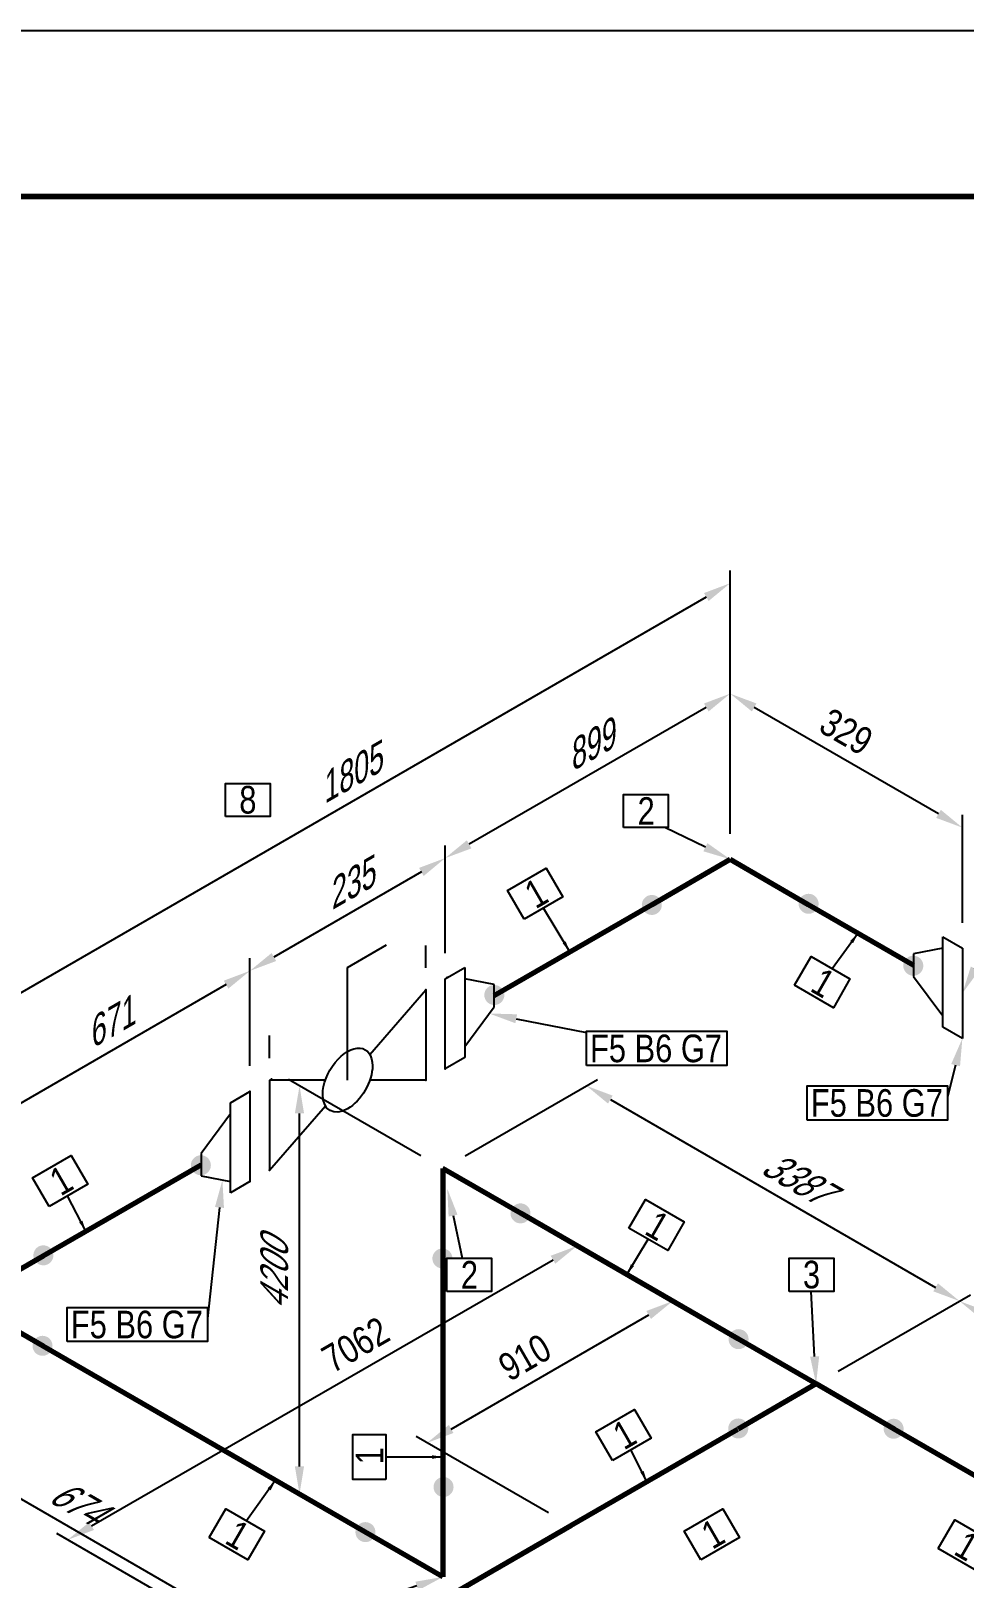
# Model space of a CAD drawing. Header units: millimetres. Extents: x 0 to 594, y 0 to 420.
# Drawn here: x 118.6 to 203.1, y 279.9 to 420 of the extents above; entities that cross this region are included whole.
import ezdxf
from ezdxf import colors
from ezdxf.entities.mleader import LeaderData, LeaderLine
from ezdxf.enums import TextEntityAlignment as Align
from ezdxf.math import Vec2, Vec3

# ---------------------------------------------------------------- set-up
doc = ezdxf.new("R2010")
doc.units = ezdxf.units.MM
doc.header["$LTSCALE"] = 0.25
for name, color, linetype in [('밸브', 4, 'Continuous'), ('용접', 1, 'Continuous'), ('주석', 7, 'Continuous'), ('치수', 1, 'Continuous')]:
    doc.layers.add(name, color=color, linetype=linetype)
doc.layers.add('파이프', color=3, linetype='Continuous', lineweight=70)
doc.styles.add('AdskIsoAnnotation', font='arial.ttf', dxfattribs={"width": 0.8, "height": 1})
doc.styles.add('AdskIsoMetric', font='arial.ttf', dxfattribs={"width": 0.8, "height": 2.5})
doc.styles.add('AdskIsoMetric-30', font='arial.ttf', dxfattribs={"width": 0.8, "height": 2.5})
doc.styles.add('AdskIsoMetric30', font='arial.ttf', dxfattribs={"width": 0.8, "oblique": 30, "height": 2.5})
doc.styles.get("Standard").update_dxf_attribs({"font": 'arial.ttf'})
doc.dimstyles.new('AdskIsoMetric', dxfattribs={"dimtxt": 2.5, "dimasz": 2.5, "dimexe": 1, "dimexo": 2, "dimgap": 0.8, "dimtad": 1, "dimdec": 0, "dimrnd": 1, "dimzin": 0, "dimdsep": 46, "dimtxsty": 'AdskIsoMetric', "dimcen": 0, "dimclrt": 7, "dimadec": 0, "dimazin": 0, "dimtfac": 1, "dimtdec": 0, "dimtmove": 1, "dimatfit": 3, "dimfxl": 0, "dimfrac": 2, "dimtolj": 1, "dimtzin": 0, "dimarcsym": 0})

# ---------------------------------------------------------------- blocks, each defined once
blk = doc.blocks.new('플랜지WN-2-IsoLeft')
at = {"color": 0, "linetype": 'ByBlock', "lineweight": -2, "extrusion": (0, -0.816497, -0.57735)}
for p, q in [((-0.1547, -0.1148), (0.1989, 0.0893)), ((-0.0663, 0.0893), (-0.1547, 0.0383)), ((0.1547, 0.0638), (-0.0663, 0.0893)), ((0.1989, 0.0893), (0.2873, 0.0383)), ((-0.1547, 0.0383), (-0.1105, -0.0893)), ((0.2873, 0.0383), (-0.0663, -0.1659)), ((-0.0663, -0.1659), (-0.1547, -0.1148))]:
    blk.add_line(p, q, dxfattribs=at)
blk = doc.blocks.new('개스킷-2-IsoLeft')
at = {"color": 0, "linetype": 'ByBlock', "lineweight": -2, "extrusion": (0, 0, -1)}
for p in [(0.1326, 0.1276), (0.221, 0.0765), (-0.2297, -0.0715), (-0.1326, -0.1276)]:
    blk.add_point(p, dxfattribs=at)
blk = doc.blocks.new('볼 밸브-2-IsoLeft')
at = {"color": 0, "linetype": 'ByBlock', "lineweight": -2, "extrusion": (0, -0.816497, -0.57735)}
for p, q in [((-0.1768, 0.3062), (-0.5303, 0.1021)), ((-0.0501, 0.0872), (-0.1768, 0.3062)), ((-0.5303, 0.1021), (-0.151, 0.029)), ((0.1125, -0.065), (0.1125, -0.065)), ((0.151, -0.029), (0.5303, -0.1021)), ((0.1768, -0.3062), (0.0504, -0.0872)), ((0.5303, -0.1021), (0.1768, -0.3062))]:
    blk.add_line(p, q, dxfattribs=at)
at = {"linetype": 'ByBlock', "extrusion": (0, 0, -1)}
for start_param, end_param in [(0.785398, 3.926991), (3.926991, 7.068583)]:
    blk.add_ellipse((0, 0), major_axis=(-0.1592, 0), ratio=0.57735, start_param=start_param, end_param=end_param, dxfattribs=at)
blk = doc.blocks.new('Operator_Lever-2-IsoLeft')
at = {"color": 0, "linetype": 'ByBlock', "lineweight": -2, "extrusion": (0, -0.816497, -0.57735)}
for p, q in [((0, 0), (0.4419, 0.2552)), ((0.4419, 0.2552), (0.6187, 0.1531))]:
    blk.add_line(p, q, dxfattribs=at)
blk = doc.blocks.new('플랜지WN-1-IsoRight')
at = {"color": 0, "linetype": 'ByBlock', "lineweight": -2, "extrusion": (0.707107, 0.408248, -0.57735)}
for p, q in [((0.0221, 0.1403), (-0.1105, 0.1148)), ((0.0221, 0.1914), (0.1105, 0.1403)), ((0.0221, -0.2169), (0.0221, 0.1914)), ((0.1105, 0.1403), (0.1105, -0.2679)), ((-0.1105, 0.1148), (-0.1105, 0.0128)), ((-0.1105, 0.0128), (0.0221, -0.1659)), ((0.1105, -0.2679), (0.0221, -0.2169))]:
    blk.add_line(p, q, dxfattribs=at)
blk = doc.blocks.new('*D63')
at = {"layer": 'Defpoints', "color": 0}
for p in [(155.88, 316.98), (202.65, 304.98), (189.66, 297.48)]:
    blk.add_point(p, dxfattribs=at)
at = {"layer": '치수', "color": 0, "lineweight": -2}
for p, q in [((157.88, 318.14), (169.87, 325.06)), ((171.03, 323.23), (200.48, 306.23)), ((191.66, 298.64), (203.65, 305.56))]:
    blk.add_line(p, q, dxfattribs=at)
at = {"layer": '치수', "color": 0}
for points in [[(171.24, 323.59), (170.82, 322.87), (168.87, 324.48)], [(200.69, 306.59), (200.27, 305.87), (202.65, 304.98)]]:
    blk.add_solid(points, dxfattribs=at)
at = {"layer": '치수', "color": 7, "insert": (187.8, 316.17), "char_height": 2.5, "attachment_point": 5, "rotation": 330, "style": 'AdskIsoMetric30'}
blk.add_mtext('\\A1;3387', dxfattribs=at)
blk = doc.blocks.new('*D64')
at = {"layer": 'Defpoints', "color": 0}
for p in [(189.66, 297.48), (233.09, 287.4), (220.1, 279.9)]:
    blk.add_point(p, dxfattribs=at)
at = {"layer": '치수', "color": 0, "lineweight": -2}
for p, q in [((191.66, 298.64), (203.65, 305.56)), ((204.81, 303.73), (230.93, 288.65)), ((222.1, 281.06), (234.09, 287.98))]:
    blk.add_line(p, q, dxfattribs=at)
at = {"layer": '치수', "color": 0}
for points in [[(205.02, 304.09), (204.6, 303.37), (202.65, 304.98)], [(231.13, 289.02), (230.72, 288.29), (233.09, 287.4)]]:
    blk.add_solid(points, dxfattribs=at)
at = {"layer": '치수', "color": 7, "insert": (223.43, 295.6), "char_height": 2.5, "attachment_point": 5, "rotation": 330, "style": 'AdskIsoMetric30'}
blk.add_mtext('\\A1;304', dxfattribs=at)
blk = doc.blocks.new('*D66')
at = {"layer": 'Defpoints', "color": 0}
for p in [(142.89, 324.48), (155.88, 316.98), (155.88, 280.01)]:
    blk.add_point(p, dxfattribs=at)
at = {"layer": '치수', "color": 0, "lineweight": -2}
for p, q in [((153.88, 318.14), (141.89, 325.06)), ((142.89, 290.01), (142.89, 321.98))]:
    blk.add_line(p, q, dxfattribs=at)
at = {"layer": '치수', "color": 0}
for points in [[(142.47, 321.98), (143.3, 321.98), (142.89, 324.48)], [(142.47, 290.01), (143.3, 290.01), (142.89, 287.51)]]:
    blk.add_solid(points, dxfattribs=at)
at = {"layer": '치수', "color": 7, "insert": (140.62, 307.3), "char_height": 2.5, "attachment_point": 5, "rotation": 90, "style": 'AdskIsoMetric30'}
blk.add_mtext('\\A1;4200', dxfattribs=at)
blk = doc.blocks.new('*D67')
at = {"layer": 'Defpoints', "color": 0}
for p in [(112.6, 304.99), (155.88, 280.01), (142.89, 272.51)]:
    blk.add_point(p, dxfattribs=at)
at = {"layer": '치수', "color": 0, "lineweight": -2}
for p, q in [((110.6, 303.84), (98.61, 296.92)), ((101.78, 296.24), (140.72, 273.76)), ((153.88, 278.85), (141.89, 271.93))]:
    blk.add_line(p, q, dxfattribs=at)
at = {"layer": '치수', "color": 0}
for points in [[(101.99, 296.6), (101.57, 295.88), (99.61, 297.49)], [(140.93, 274.12), (140.51, 273.4), (142.89, 272.51)]]:
    blk.add_solid(points, dxfattribs=at)
at = {"layer": '치수', "color": 7, "insert": (122.64, 286.82), "char_height": 2.5, "attachment_point": 5, "rotation": 330, "style": 'AdskIsoMetric30'}
blk.add_mtext('\\A1;674', dxfattribs=at)
blk = doc.blocks.new('*D68')
at = {"layer": 'Defpoints', "color": 0}
for p in [(156.08, 345.1), (181.88, 344.99), (156.08, 334.18)]:
    blk.add_point(p, dxfattribs=at)
at = {"layer": '치수', "color": 0, "lineweight": -2}
for p, q in [((181.88, 347.3), (181.88, 361.15)), ((179.72, 358.74), (158.25, 346.35)), ((156.08, 336.49), (156.08, 346.25))]:
    blk.add_line(p, q, dxfattribs=at)
at = {"layer": '치수', "color": 0}
for points in [[(179.51, 359.1), (179.93, 358.38), (181.88, 359.99)], [(158.04, 346.71), (158.46, 345.98), (156.08, 345.1)]]:
    blk.add_solid(points, dxfattribs=at)
at = {"layer": '치수', "color": 7, "insert": (168.98, 355.16), "char_height": 2.5, "attachment_point": 5, "rotation": 30, "style": 'AdskIsoMetric30'}
blk.add_mtext('\\A1;899', dxfattribs=at)
blk = doc.blocks.new('*D69')
at = {"layer": 'Defpoints', "color": 0}
for p in [(138.4, 334.89), (156.08, 334.18), (138.4, 323.97)]:
    blk.add_point(p, dxfattribs=at)
at = {"layer": '치수', "color": 0, "lineweight": -2}
for p, q in [((156.08, 336.49), (156.08, 346.25)), ((153.92, 343.85), (140.57, 336.14)), ((138.4, 326.28), (138.4, 336.04))]:
    blk.add_line(p, q, dxfattribs=at)
at = {"layer": '치수', "color": 0}
for points in [[(153.71, 344.21), (154.13, 343.48), (156.08, 345.1)], [(140.36, 336.5), (140.78, 335.78), (138.4, 334.89)]]:
    blk.add_solid(points, dxfattribs=at)
at = {"layer": '치수', "color": 7, "insert": (147.24, 342.61), "char_height": 2.5, "attachment_point": 5, "rotation": 30, "style": 'AdskIsoMetric30'}
blk.add_mtext('\\A1;235', dxfattribs=at)
blk = doc.blocks.new('개스킷 해치 표식-2-IsoLeft')
at = {"linetype": 'ByBlock', "lineweight": -2, "extrusion": (0, -0.816497, -0.57735)}
blk.add_line((0, 0), (0.0884, 0.051), dxfattribs=at)
blk = doc.blocks.new('*D70')
at = {"layer": 'Defpoints', "color": 0}
for p in [(138.4, 323.97), (112.6, 319.99), (112.6, 304.99)]:
    blk.add_point(p, dxfattribs=at)
at = {"layer": '치수', "color": 0, "lineweight": -2}
for p, q in [((138.4, 326.28), (138.4, 336.04)), ((136.24, 333.64), (114.77, 321.24)), ((112.6, 307.3), (112.6, 321.15))]:
    blk.add_line(p, q, dxfattribs=at)
at = {"layer": '치수', "color": 0}
for points in [[(136.03, 334), (136.45, 333.28), (138.4, 334.89)], [(114.56, 321.6), (114.98, 320.88), (112.6, 319.99)]]:
    blk.add_solid(points, dxfattribs=at)
at = {"layer": '치수', "color": 7, "insert": (125.5, 330.06), "char_height": 2.5, "attachment_point": 5, "rotation": 30, "style": 'AdskIsoMetric30'}
blk.add_mtext('\\A1;671', dxfattribs=at)
blk = doc.blocks.new('*D71')
at = {"layer": 'Defpoints', "color": 0}
for p in [(181.88, 344.99), (112.6, 329.99), (112.6, 304.99)]:
    blk.add_point(p, dxfattribs=at)
at = {"layer": '치수', "color": 0, "lineweight": -2}
for p, q in [((181.88, 347.3), (181.88, 371.15)), ((179.72, 368.74), (114.77, 331.24)), ((112.6, 307.3), (112.6, 331.15))]:
    blk.add_line(p, q, dxfattribs=at)
at = {"layer": '치수', "color": 0}
for points in [[(179.51, 369.1), (179.93, 368.38), (181.88, 369.99)], [(114.56, 331.6), (114.98, 330.88), (112.6, 329.99)]]:
    blk.add_solid(points, dxfattribs=at)
at = {"layer": '치수', "color": 7, "insert": (147.24, 352.61), "char_height": 2.5, "attachment_point": 5, "rotation": 30, "style": 'AdskIsoMetric30'}
blk.add_mtext('\\A1;1805', dxfattribs=at)
blk = doc.blocks.new('*D72')
at = {"layer": 'Defpoints', "color": 0}
for p in [(181.88, 359.99), (181.88, 344.99), (202.9, 336.94)]:
    blk.add_point(p, dxfattribs=at)
at = {"layer": '치수', "color": 0, "lineweight": -2}
for p, q in [((181.88, 347.3), (181.88, 361.15)), ((200.74, 349.11), (184.05, 358.74)), ((202.9, 339.25), (202.9, 349.01))]:
    blk.add_line(p, q, dxfattribs=at)
at = {"layer": '치수', "color": 0}
for points in [[(184.26, 359.1), (183.84, 358.38), (181.88, 359.99)], [(200.95, 349.47), (200.53, 348.74), (202.9, 347.86)]]:
    blk.add_solid(points, dxfattribs=at)
at = {"layer": '치수', "color": 7, "insert": (192.39, 356.54), "char_height": 2.5, "attachment_point": 5, "rotation": 330, "style": 'AdskIsoMetric-30'}
blk.add_mtext('\\A1;329', dxfattribs=at)
blk = doc.blocks.new('*D73')
at = {"layer": 'Defpoints', "color": 0}
for p in [(176.67, 304.98), (189.66, 297.48), (167.44, 284.65)]:
    blk.add_point(p, dxfattribs=at)
at = {"layer": '치수', "color": 0, "lineweight": -2}
for p, q in [((156.62, 293.4), (174.5, 303.73)), ((165.44, 285.81), (153.45, 292.73))]:
    blk.add_line(p, q, dxfattribs=at)
at = {"layer": '치수', "color": 0}
for points in [[(174.29, 304.09), (174.71, 303.37), (176.67, 304.98)], [(156.41, 293.77), (156.83, 293.04), (154.45, 292.15)]]:
    blk.add_solid(points, dxfattribs=at)
at = {"layer": '치수', "color": 7, "insert": (163.29, 299.88), "char_height": 2.5, "attachment_point": 5, "rotation": 30, "style": 'AdskIsoMetric-30'}
blk.add_mtext('\\A1;910', dxfattribs=at)
blk = doc.blocks.new('*D74')
at = {"layer": 'Defpoints', "color": 0}
for p in [(168.01, 309.98), (189.66, 297.48), (143.56, 270.87)]:
    blk.add_point(p, dxfattribs=at)
at = {"layer": '치수', "color": 0, "lineweight": -2}
for p, q in [((124.07, 284.62), (165.84, 308.73)), ((141.56, 272.02), (120.91, 283.94))]:
    blk.add_line(p, q, dxfattribs=at)
at = {"layer": '치수', "color": 0}
for points in [[(165.63, 309.09), (166.05, 308.37), (168.01, 309.98)], [(123.87, 284.98), (124.28, 284.26), (121.91, 283.37)]]:
    blk.add_solid(points, dxfattribs=at)
at = {"layer": '치수', "color": 7, "insert": (147.97, 301.03), "char_height": 2.5, "attachment_point": 5, "rotation": 30, "style": 'AdskIsoMetric-30'}
blk.add_mtext('\\A1;7062', dxfattribs=at)
blk = doc.blocks.new('엘보우-3-Iso2DSkew180')
at = {"color": 0, "linetype": 'ByBlock', "lineweight": -2, "extrusion": (0.707107, 0.408248, -0.57735)}
for p, q in [((0, 8.16), (0, 0)), ((0, 0), (-7.07, 4.08)), ((0, 0), (0, 0))]:
    blk.add_line(p, q, dxfattribs=at)
blk = doc.blocks.new('엘보우-14-Iso2DSkew90')
at = {"color": 0, "linetype": 'ByBlock', "lineweight": -2, "extrusion": (-1.11644e-09, -0.816497, -0.57735)}
for p, q in [((0, 0), (7.07, 4.08)), ((0, 0), (0, 0)), ((7.07, -4.08), (0, 0))]:
    blk.add_line(p, q, dxfattribs=at)
blk = doc.blocks.new('티-2-Iso2DSkew90')
at = {"color": 0, "linetype": 'ByBlock', "lineweight": -2, "extrusion": (0, 0.816497, 0.57735)}
for p, q in [((0, 0), (-7.07, 4.08)), ((0, 0), (-7.07, -4.08)), ((7.07, -4.08), (0, 0))]:
    blk.add_line(p, q, dxfattribs=at)
blk = doc.blocks.new('엘보우-18-Iso2DSkew90')
at = {"color": 0, "linetype": 'ByBlock', "lineweight": -2, "extrusion": (-0.707107, -0.408248, 0.57735)}
for p, q in [((0, 0), (0, -8.16)), ((0, 0), (0, 0)), ((7.07, -4.08), (0, 0))]:
    blk.add_line(p, q, dxfattribs=at)
blk = doc.blocks.new('엘보우-20-Iso2DSkew90')
at = {"color": 0, "linetype": 'ByBlock', "lineweight": -2, "extrusion": (-1.1121e-09, -0.816497, -0.57735)}
for p, q in [((-7.07, -4.08), (0, 0)), ((0, 0), (7.07, -4.08)), ((0, 0), (0, 0))]:
    blk.add_line(p, q, dxfattribs=at)
blk = doc.blocks.new('Buttweld')
at = {"lineweight": -2}
blk.add_hatch(color=0, dxfattribs=at).paths.add_polyline_path([(0.044, -0.0026), (0.0433, 0.0053), (0.0413, 0.0129), (0.0379, 0.02), (0.0334, 0.0265), (0.0278, 0.0321), (0.0214, 0.0366), (0.0142, 0.0399), (0.0066, 0.042), (-0.0013, 0.0427), (-0.0091, 0.042), (-0.0168, 0.0399), (-0.0239, 0.0366), (-0.0304, 0.0321), (-0.036, 0.0265), (-0.0405, 0.02), (-0.0438, 0.0129), (-0.0459, 0.0053), (-0.0466, -0.0026), (-0.0459, -0.0105), (-0.0438, -0.0181), (-0.0405, -0.0252), (-0.036, -0.0317), (-0.0304, -0.0373), (-0.0239, -0.0418), (-0.0168, -0.0452), (-0.0091, -0.0472), (-0.0013, -0.0479), (0.0066, -0.0472), (0.0142, -0.0452), (0.0214, -0.0418), (0.0278, -0.0373), (0.0334, -0.0317), (0.0379, -0.0252), (0.0413, -0.0181), (0.0433, -0.0105)], is_closed=False, flags=0)
blk = doc.blocks.new('AnnoRect')
at = {"color": 0, "linetype": 'ByBlock', "lineweight": -2}
blk.add_wipeout([(-0.81, -0.6), (-0.81, 0.6), (0.81, 0.6), (0.81, -0.6)], dxfattribs=at)
blk.add_lwpolyline([(-0.81, -0.6), (-0.81, 0.6), (0.81, 0.6), (0.81, -0.6)], close=True, dxfattribs=at)
at = {"color": 0, "linetype": 'ByBlock', "lineweight": -2, "style": 'AdskIsoAnnotation', "width": 0.8}
blk.add_attdef('XX', text='', height=1, dxfattribs=at).set_placement((0, 0), align=Align.MIDDLE_CENTER)

msp = doc.modelspace()

# ---------------------------------------------------------------- linework, layer by layer
at = {"layer": '파이프'}
for points in [[(160.5016, 332.6466), (174.8119, 340.9087)], [(188.954, 340.9087), (198.4837, 335.4067)], [(119.6747, 309.0752), (133.9851, 317.3373)], [(182.5866, 301.5632), (162.9479, 312.9016)], [(155.8768, 308.8191), (155.8768, 288.1739)], [(148.8057, 284.0914), (119.6747, 300.9102)], [(167.4429, 284.655), (182.5866, 293.3982)], [(213.0288, 283.9873), (196.7287, 293.3982)], [(150.6312, 274.9488), (167.4429, 284.655)]]:
    msp.add_lwpolyline(points, dxfattribs=at)

# ---------------------------------------------------------------- block references
at = {"layer": '밸브', "xscale": 20, "yscale": 20, "zscale": 20}
for name, p, rotation in [('Operator_Lever-2-IsoLeft', (147.2433, 324.9919), 59.99999998034839), ('플랜지WN-1-IsoRight', (200.6934, 334.1309), 359.9999999804466), ('볼 밸브-2-IsoLeft', (147.2433, 324.9919), 59.99999998034839), ('개스킷-2-IsoLeft', (155.1983, 329.5847), 239.9999999829616), ('플랜지WN-2-IsoLeft', (158.2919, 331.3708), 239.9999999800928), ('개스킷-2-IsoLeft', (139.2884, 320.3991), 239.9999999798038), ('플랜지WN-2-IsoLeft', (136.1948, 318.6131), 59.99999998070835)]:
    msp.add_blockref(name, p, dxfattribs=dict(at, rotation=rotation))
at = {"layer": '용접', "xscale": 20, "yscale": 20, "zscale": 20}
for p, rotation in [((188.954, 340.9087), 180), ((160.5016, 332.6466), 180), ((162.9479, 312.9016), 269.9999999789195), ((119.6747, 309.0752), 180), ((155.8768, 308.8191), 270), ((119.6747, 300.9102), 270), ((182.5866, 301.5632), 90), ((182.5866, 293.3982), 180), ((196.7287, 293.3982), 270), ((155.8768, 288.1739), 90), ((148.8057, 284.0914), 90.00000002126261)]:
    msp.add_blockref('Buttweld', p, dxfattribs=dict(at, rotation=rotation))
for p in [(174.8119, 340.9087), (198.4837, 335.4067), (133.9851, 317.3373)]:
    msp.add_blockref('Buttweld', p, dxfattribs=at)
at = {"layer": '치수', "xscale": 20, "yscale": 20, "zscale": 20, "rotation": 59.99999998048181}
for p in [(154.3144, 335.1569), (140.1723, 326.9919)]:
    msp.add_blockref('개스킷 해치 표식-2-IsoLeft', p, dxfattribs=at)
at = {"layer": '파이프'}
for name, p in [('엘보우-20-Iso2DSkew90', (181.883, 344.9911)), ('엘보우-18-Iso2DSkew90', (155.8768, 316.984)), ('엘보우-14-Iso2DSkew90', (112.6037, 304.9927)), ('티-2-Iso2DSkew90', (189.6576, 297.4807)), ('엘보우-3-Iso2DSkew180', (155.8768, 280.009))]:
    msp.add_blockref(name, p, dxfattribs=at)

# ---------------------------------------------------------------- dimensions: what is measured, and where the dimension line sits
at = {"layer": '치수'}
for base, p1, p2, angle, text, override, picture, middle in [((112.6037, 329.9927), (181.883, 344.9911), (112.6037, 304.9927), 210, '1805', {"dimtad": 0, "dimlfac": 22.562448, "dimtxsty": 'AdskIsoMetric30', "dimse1": 0, "dimse2": 0, "dimsd1": 0, "dimsd2": 0, "dimtmove": 1}, '*D71', (147.2433, 352.6098)), ((156.0822, 345.095), (181.883, 344.9911), (156.0822, 334.1775), 210, '899', {"dimtad": 0, "dimlfac": 32.405614, "dimtxsty": 'AdskIsoMetric30', "dimse1": 0, "dimse2": 0, "dimsd1": 0, "dimsd2": 0, "dimtmove": 1}, '*D68', (168.9826, 355.161)), ((181.883, 359.9911), (202.9031, 336.9376), (181.883, 344.9911), 150, '329', {"dimtad": 0, "dimlfac": 14.781321, "dimtxsty": 'AdskIsoMetric-30', "dimse1": 0, "dimse2": 0, "dimsd1": 0, "dimsd2": 0, "dimtmove": 1}, '*D72', (192.3931, 356.54)), ((138.4045, 334.8888), (156.0822, 334.1775), (138.4045, 323.9713), 210, '235', {"dimtad": 0, "dimlfac": 11.510152, "dimtxsty": 'AdskIsoMetric30', "dimse1": 0, "dimse2": 0, "dimsd1": 0, "dimsd2": 0, "dimtmove": 1}, '*D69', (147.2433, 342.6088)), ((112.6037, 319.9927), (138.4045, 323.9713), (112.6037, 304.9927), 210, '671', {"dimtad": 0, "dimlfac": 21.068629, "dimtxsty": 'AdskIsoMetric30', "dimse1": 0, "dimse2": 0, "dimsd1": 0, "dimsd2": 0, "dimtmove": 1}, '*D70', (125.5041, 330.0577)), ((142.8864, 324.484), (155.8768, 280.009), (155.8768, 316.984), 90, '4200', {"dimtad": 0, "dimlfac": 113.602933, "dimtxsty": 'AdskIsoMetric30', "dimse1": 1, "dimse2": 0, "dimsd1": 0, "dimsd2": 0, "dimtmove": 1}, '*D66', (140.6201, 307.3049)), ((202.648, 304.9807), (155.8768, 316.984), (189.6576, 297.4807), 330, '3387', {"dimtad": 0, "dimlfac": 86.842176, "dimtxsty": 'AdskIsoMetric30', "dimse1": 0, "dimse2": 0, "dimsd1": 0, "dimsd2": 0, "dimtmove": 1}, '*D63', (187.8048, 316.1683)), ((168.007, 309.9807), (143.5602, 270.8663), (189.6576, 297.4807), 30, '7062', {"dimtad": 0, "dimlfac": 132.672934, "dimtxsty": 'AdskIsoMetric-30', "dimse1": 0, "dimse2": 1, "dimsd1": 0, "dimsd2": 0, "dimtmove": 1}, '*D74', (147.9712, 301.0299)), ((233.0902, 287.4048), (189.6576, 297.4807), (220.0999, 279.9048), 330, '304', {"dimtad": 0, "dimlfac": 8.643331, "dimtxsty": 'AdskIsoMetric30', "dimse1": 0, "dimse2": 0, "dimsd1": 0, "dimsd2": 0, "dimtmove": 1}, '*D64', (223.435, 295.5962)), ((142.8864, 272.509), (112.6037, 304.9927), (155.8768, 280.009), 330, '674', {"dimtad": 0, "dimlfac": 13.483088, "dimtxsty": 'AdskIsoMetric30', "dimse1": 0, "dimse2": 0, "dimsd1": 0, "dimsd2": 0, "dimtmove": 1}, '*D67', (122.6363, 286.8173)), ((176.6672, 304.9807), (167.4429, 284.655), (189.6576, 297.4807), 30, '910', {"dimtad": 0, "dimlfac": 35.460705, "dimtxsty": 'AdskIsoMetric-30', "dimse1": 0, "dimse2": 1, "dimsd1": 0, "dimsd2": 0, "dimtmove": 1}, '*D73', (163.2936, 299.8763))]:
    dim = msp.add_linear_dim(base=base, p1=p1, p2=p2, angle=angle, text=text, dimstyle='AdskIsoMetric', override=override, dxfattribs=at)
    dim.commit()
    dim.dimension.update_dxf_attribs({"geometry": picture, "text_midpoint": middle, "dimtype": 160})

# ---------------------------------------------------------------- leaders
at = {"layer": '주석'}
ml = msp.add_multileader_mtext('Standard', dxfattribs=at)
ml.set_content('')
ml.set_leader_properties()
ml.build(insert=Vec2(0, 0))
ml.multileader.update_dxf_attribs({"dogleg_length": 3.0619, "arrow_head_size": 2.5})
ctx = ml.context
ctx.base_point, ctx.arrow_head_size, ctx.plane_origin = Vec3(216.279, 353.2861), 2.5, Vec3(-7.7829, -25.1335)
notes = []
notes.append((ctx, [(0, (1, 1, 0), (213.2171, 353.2861), (1, 0), 3.0619, [(0, [(202.9031, 332.8551)], 0, [])])]))
ctx.mtext, ml.multileader.dxf.content_type = None, 0
ml = msp.add_multileader_mtext('Standard', dxfattribs=at)
ml.set_content('')
ml.set_leader_properties()
ml.build(insert=Vec2(0, 0))
ml.multileader.update_dxf_attribs({"dogleg_length": 0, "arrow_head_size": 2.5})
ctx = ml.context
ctx.base_point, ctx.arrow_head_size, ctx.plane_origin = Vec3(175.9671, 347.8665), 2.5, Vec3(-7.7829, -25.1335)
notes.append((ctx, [(0, (1, 1, 0), (175.9671, 347.8665), (-1, 0), 0, [(0, [(181.883, 344.9911)], 0, [])])]))
ctx.mtext, ml.multileader.dxf.content_type = None, 0
ml = msp.add_multileader_mtext('Standard', dxfattribs=at)
ml.set_content('')
ml.set_leader_properties()
ml.build(insert=Vec2(0, 0))
ml.multileader.update_dxf_attribs({"dogleg_length": 0, "arrow_head_size": 0})
ctx = ml.context
ctx.base_point, ctx.arrow_head_size, ctx.plane_origin = Vec3(164.9879, 340.5795), 0, Vec3(-7.7829, -25.1335)
notes.append((ctx, [(0, (1, 1, 0), (164.9879, 340.5795), (-1, 0), 0, [(0, [(167.3655, 336.6095)], 0, [])])]))
ctx.mtext, ml.multileader.dxf.content_type = None, 0
ml = msp.add_multileader_mtext('Standard', dxfattribs=at)
ml.set_content('')
ml.set_leader_properties()
ml.build(insert=Vec2(0, 0))
ml.multileader.update_dxf_attribs({"dogleg_length": 0, "arrow_head_size": 0})
ctx = ml.context
ctx.base_point, ctx.arrow_head_size, ctx.plane_origin = Vec3(191.1092, 335.0835), 0, Vec3(-7.7829, -25.1335)
notes.append((ctx, [(0, (1, 1, 0), (191.1092, 335.0835), (-1, 0), 0, [(0, [(193.4686, 338.3022)], 0, [])])]))
ctx.mtext, ml.multileader.dxf.content_type = None, 0
ml = msp.add_multileader_mtext('Standard', dxfattribs=at)
ml.set_content('')
ml.set_leader_properties()
ml.build(insert=Vec2(0, 0))
ml.multileader.update_dxf_attribs({"dogleg_length": 0, "arrow_head_size": 2.5})
ctx = ml.context
ctx.base_point, ctx.arrow_head_size, ctx.plane_origin = Vec3(168.8665, 329.3154), 2.5, Vec3(-7.7829, -25.1335)
notes.append((ctx, [(0, (1, 1, 0), (168.8665, 329.3154), (-1, 0), 0, [(0, [(160.0574, 331.0276)], 0, [])])]))
ctx.mtext, ml.multileader.dxf.content_type = None, 0
ml = msp.add_multileader_mtext('Standard', dxfattribs=at)
ml.set_content('')
ml.set_leader_properties()
ml.build(insert=Vec2(0, 0))
ml.multileader.update_dxf_attribs({"dogleg_length": 0, "arrow_head_size": 2.5})
ctx = ml.context
ctx.base_point, ctx.arrow_head_size, ctx.plane_origin = Vec3(201.5617, 323.4769), 2.5, Vec3(59.211, -12.3072)
notes.append((ctx, [(0, (1, 1, 0), (201.5617, 323.4769), (-1, 0), 0, [(0, [(202.9031, 328.7727)], 0, [])])]))
ctx.mtext, ml.multileader.dxf.content_type = None, 0
ml = msp.add_multileader_mtext('Standard', dxfattribs=at)
ml.set_content('')
ml.set_leader_properties()
ml.build(insert=Vec2(0, 0))
ml.multileader.update_dxf_attribs({"dogleg_length": 0, "arrow_head_size": 2.5})
ctx = ml.context
ctx.base_point, ctx.arrow_head_size, ctx.plane_origin = Vec3(134.5678, 303.4177), 2.5, Vec3(-7.7829, -25.1335)
notes.append((ctx, [(0, (1, 1, 0), (134.5678, 303.4177), (-1, 0), 0, [(0, [(135.9092, 315.9463)], 0, [])])]))
ctx.mtext, ml.multileader.dxf.content_type = None, 0
ml = msp.add_multileader_mtext('Standard', dxfattribs=at)
ml.set_content('')
ml.set_leader_properties()
ml.build(insert=Vec2(0, 0))
ml.multileader.update_dxf_attribs({"dogleg_length": 0, "arrow_head_size": 0})
ctx = ml.context
ctx.base_point, ctx.arrow_head_size, ctx.plane_origin = Vec3(121.899, 314.5282), 0, Vec3(-7.7829, -25.1335)
notes.append((ctx, [(0, (1, 1, 0), (121.899, 314.5282), (-1, 0), 0, [(0, [(123.5402, 311.3069)], 0, [])])]))
ctx.mtext, ml.multileader.dxf.content_type = None, 0
ml = msp.add_multileader_mtext('Standard', dxfattribs=at)
ml.set_content('')
ml.set_leader_properties()
ml.build(insert=Vec2(0, 0))
ml.multileader.update_dxf_attribs({"dogleg_length": 0, "arrow_head_size": 2.5})
ctx = ml.context
ctx.base_point, ctx.arrow_head_size, ctx.plane_origin = Vec3(157.6171, 308.8665), 2.5, Vec3(-7.7829, -25.1335)
notes.append((ctx, [(0, (1, 1, 0), (157.6171, 308.8665), (-1, 0), 0, [(0, [(156.2662, 315.1676)], 0, [])])]))
ctx.mtext, ml.multileader.dxf.content_type = None, 0
ml = msp.add_multileader_mtext('Standard', dxfattribs=at)
ml.set_content('')
ml.set_leader_properties()
ml.build(insert=Vec2(0, 0))
ml.multileader.update_dxf_attribs({"dogleg_length": 0, "arrow_head_size": 0})
ctx = ml.context
ctx.base_point, ctx.arrow_head_size, ctx.plane_origin = Vec3(174.4428, 310.5815), 0, Vec3(-7.7829, -25.1335)
notes.append((ctx, [(0, (1, 1, 0), (174.4428, 310.5815), (-1, 0), 0, [(0, [(172.5131, 307.3791)], 0, [])])]))
ctx.mtext, ml.multileader.dxf.content_type = None, 0
ml = msp.add_multileader_mtext('Standard', dxfattribs=at)
ml.set_content('')
ml.set_leader_properties()
ml.build(insert=Vec2(0, 0))
ml.multileader.update_dxf_attribs({"dogleg_length": 0, "arrow_head_size": 2.5})
ctx = ml.context
ctx.base_point, ctx.arrow_head_size, ctx.plane_origin = Vec3(189.2171, 305.8665), 2.5, Vec3(-7.7829, -25.1335)
notes.append((ctx, [(0, (1, 1, 0), (189.2171, 305.8665), (-1, 0), 0, [(0, [(189.6576, 297.4807)], 0, [])])]))
ctx.mtext, ml.multileader.dxf.content_type = None, 0
ml = msp.add_multileader_mtext('Standard', dxfattribs=at)
ml.set_content('')
ml.set_leader_properties()
ml.build(insert=Vec2(0, 0))
ml.multileader.update_dxf_attribs({"dogleg_length": 0, "arrow_head_size": 0})
ctx = ml.context
ctx.base_point, ctx.arrow_head_size, ctx.plane_origin = Vec3(172.8934, 291.5249), 0, Vec3(-7.7829, -25.1335)
notes.append((ctx, [(0, (1, 1, 0), (172.8934, 291.5249), (-1, 0), 0, [(0, [(174.3472, 288.6412)], 0, [])])]))
ctx.mtext, ml.multileader.dxf.content_type = None, 0
ml = msp.add_multileader_mtext('Standard', dxfattribs=at)
ml.set_content('')
ml.set_leader_properties()
ml.build(insert=Vec2(0, 0))
ml.multileader.update_dxf_attribs({"dogleg_length": 0, "arrow_head_size": 0})
ctx = ml.context
ctx.base_point, ctx.arrow_head_size, ctx.plane_origin = Vec3(150.7171, 290.8665), 0, Vec3(-7.7829, -25.1335)
notes.append((ctx, [(0, (1, 1, 0), (150.7171, 290.8665), (-1, 0), 0, [(0, [(155.8768, 290.8665)], 0, [])])]))
ctx.mtext, ml.multileader.dxf.content_type = None, 0
ml = msp.add_multileader_mtext('Standard', dxfattribs=at)
ml.set_content('')
ml.set_leader_properties()
ml.build(insert=Vec2(0, 0))
ml.multileader.update_dxf_attribs({"dogleg_length": 0, "arrow_head_size": 0})
ctx = ml.context
ctx.base_point, ctx.arrow_head_size, ctx.plane_origin = Vec3(138.0968, 285.0906), 0, Vec3(-7.7829, -25.1335)
notes.append((ctx, [(0, (1, 1, 0), (138.0968, 285.0906), (-1, 0), 0, [(0, [(140.7296, 288.7542)], 0, [])])]))
ctx.mtext, ml.multileader.dxf.content_type = None, 0
ml = msp.add_multileader_mtext('Standard', dxfattribs=at)
ml.set_content('')
ml.set_leader_properties()
ml.build(insert=Vec2(0, 0))
ml.multileader.update_dxf_attribs({"dogleg_length": 0, "arrow_head_size": 2.5})
ctx = ml.context
ctx.base_point, ctx.arrow_head_size, ctx.plane_origin = Vec3(147.2647, 277.0128), 2.5, Vec3(-7.7829, -25.1335)
notes.append((ctx, [(0, (1, 1, 0), (147.2647, 277.0128), (-1, 0), 0, [(0, [(155.8768, 280.009)], 0, [])])]))
ctx.mtext, ml.multileader.dxf.content_type = None, 0
for ctx, leaders in notes:
    for number, flags, end, landing, length, lines in leaders:
        leader = LeaderData()
        leader.index, (leader.has_last_leader_line, leader.has_dogleg_vector, leader.attachment_direction) = number, flags
        leader.last_leader_point, leader.dogleg_vector, leader.dogleg_length = Vec3(end), Vec3(landing), length
        for number, points, colour, breaks in lines:
            line = LeaderLine()
            line.index, line.vertices, line.color, line.breaks = number, Vec3.list(points), colors.encode_raw_color(colour), breaks
            leader.lines.append(line)
        ctx.leaders.append(leader)

# ---------------------------------------------------------------- next in the draw order: block references
ref = msp.add_blockref('AnnoRect', (138.208, 350.3665), dxfattribs=dict(at, xscale=2.5, yscale=2.5, zscale=2.5))
ref.add_attrib('XX_001', '8', (137.4358, 349.1327), dxfattribs={"layer": '0', "color": 0, "linetype": 'ByBlock', "lineweight": -2, "height": 2.5, "style": 'AdskIsoAnnotation', "width": 0.8})
ref = msp.add_blockref('AnnoRect', (174.2409, 349.3665), dxfattribs=dict(at, xscale=2.5, yscale=2.5, zscale=2.5))
ref.add_attrib('XX_001', '2', (173.4967, 348.1114), dxfattribs={"layer": '0', "color": 0, "linetype": 'ByBlock', "lineweight": -2, "height": 2.5, "style": 'AdskIsoAnnotation', "width": 0.8})
ref = msp.add_blockref('AnnoRect', (164.2171, 341.8665), dxfattribs=dict(at, xscale=2.5, yscale=2.5, zscale=2.5, rotation=29.99999994139864))
ref.add_attrib('XX_001', '1', (164.2622, 340.4433), dxfattribs={"layer": '0', "color": 0, "linetype": 'ByBlock', "lineweight": -2, "height": 2.5, "rotation": 30, "style": 'AdskIsoAnnotation', "width": 0.8})
ref = msp.add_blockref('AnnoRect', (190.2171, 333.8665), dxfattribs=dict(at, xscale=2.5, yscale=2.5, zscale=2.5, rotation=329.9999999414193))
ref.add_attrib('XX_001', '1', (189.0071, 333.1158), dxfattribs={"layer": '0', "color": 0, "linetype": 'ByBlock', "lineweight": -2, "height": 2.5, "rotation": 330, "style": 'AdskIsoAnnotation', "width": 0.8})
ref = msp.add_blockref('AnnoRect', (175.2171, 327.8665), dxfattribs=dict(at, xscale=7.845018450184504, yscale=2.585266030013643, zscale=2.5))
ref.add_attrib('XX_001', 'F5 B6 G7', (169.1871, 326.6165), dxfattribs={"layer": '0', "color": 0, "linetype": 'ByBlock', "lineweight": -2, "height": 2.5, "style": 'AdskIsoAnnotation', "width": 0.8})
ref = msp.add_blockref('AnnoRect', (121.2171, 315.8665), dxfattribs=dict(at, xscale=2.5, yscale=2.5, zscale=2.5, rotation=29.99999994139864))
ref.add_attrib('XX_001', '1', (121.2622, 314.4433), dxfattribs={"layer": '0', "color": 0, "linetype": 'ByBlock', "lineweight": -2, "height": 2.5, "rotation": 30, "style": 'AdskIsoAnnotation', "width": 0.8})
ref = msp.add_blockref('AnnoRect', (175.2171, 311.8665), dxfattribs=dict(at, xscale=2.5, yscale=2.5, zscale=2.5, rotation=329.9999999413969))
ref.add_attrib('XX_001', '1', (174.0071, 311.1158), dxfattribs={"layer": '0', "color": 0, "linetype": 'ByBlock', "lineweight": -2, "height": 2.5, "rotation": 330, "style": 'AdskIsoAnnotation', "width": 0.8})
ref = msp.add_blockref('AnnoRect', (158.2409, 307.3665), dxfattribs=dict(at, xscale=2.5, yscale=2.5, zscale=2.5))
ref.add_attrib('XX_001', '2', (157.4967, 306.1114), dxfattribs={"layer": '0', "color": 0, "linetype": 'ByBlock', "lineweight": -2, "height": 2.5, "style": 'AdskIsoAnnotation', "width": 0.8})
ref = msp.add_blockref('AnnoRect', (189.2409, 307.3665), dxfattribs=dict(at, xscale=2.5, yscale=2.5, zscale=2.5))
ref.add_attrib('XX_001', '3', (188.4687, 306.1336), dxfattribs={"layer": '0', "color": 0, "linetype": 'ByBlock', "lineweight": -2, "height": 2.5, "style": 'AdskIsoAnnotation', "width": 0.8})
ref = msp.add_blockref('AnnoRect', (128.2171, 302.8665), dxfattribs=dict(at, xscale=7.845018450184504, yscale=2.585266030013643, zscale=2.5))
ref.add_attrib('XX_001', 'F5 B6 G7', (122.1871, 301.6165), dxfattribs={"layer": '0', "color": 0, "linetype": 'ByBlock', "lineweight": -2, "height": 2.5, "style": 'AdskIsoAnnotation', "width": 0.8})
ref = msp.add_blockref('AnnoRect', (172.2171, 292.8665), dxfattribs=dict(at, xscale=2.5, yscale=2.5, zscale=2.5, rotation=29.9999999406467))
ref.add_attrib('XX_001', '1', (172.2622, 291.4433), dxfattribs={"layer": '0', "color": 0, "linetype": 'ByBlock', "lineweight": -2, "height": 2.5, "rotation": 30, "style": 'AdskIsoAnnotation', "width": 0.8})
ref = msp.add_blockref('AnnoRect', (149.2171, 290.8665), dxfattribs=dict(at, xscale=2.5, yscale=2.5, zscale=2.5, rotation=89.9999999413544))
ref.add_attrib('XX_001', '1', (150.4722, 290.1939), dxfattribs={"layer": '0', "color": 0, "linetype": 'ByBlock', "lineweight": -2, "height": 2.5, "rotation": 90, "style": 'AdskIsoAnnotation', "width": 0.8})
ref = msp.add_blockref('AnnoRect', (137.2171, 283.8665), dxfattribs=dict(at, xscale=2.500000000000001, yscale=2.500000000000001, zscale=2.500000000000001, rotation=329.9999999411154))
ref.add_attrib('XX_001', '1', (136.0071, 283.1158), dxfattribs={"layer": '0', "color": 0, "linetype": 'ByBlock', "lineweight": -2, "height": 2.5, "rotation": 330, "style": 'AdskIsoAnnotation', "width": 0.8})
ref = msp.add_blockref('AnnoRect', (180.2171, 283.8665), dxfattribs=dict(at, xscale=2.500000000000001, yscale=2.500000000000001, zscale=2.500000000000001, rotation=30.00009482724629))
ref.add_attrib('XX_001', '1', (180.2622, 282.4433), dxfattribs={"layer": '0', "color": 0, "linetype": 'ByBlock', "lineweight": -2, "height": 2.5, "rotation": 30.000095, "style": 'AdskIsoAnnotation', "width": 0.8})
ref = msp.add_blockref('AnnoRect', (203.2171, 282.8665), dxfattribs=dict(at, xscale=2.5, yscale=2.5, zscale=2.5, rotation=329.9999999413969))
ref.add_attrib('XX_001', '1', (202.0071, 282.1158), dxfattribs={"layer": '0', "color": 0, "linetype": 'ByBlock', "lineweight": -2, "height": 2.5, "rotation": 330, "style": 'AdskIsoAnnotation', "width": 0.8})

# ---------------------------------------------------------------- next in the draw order: linework, layer by layer
msp.add_lwpolyline([(0, 0), (594, 0), (594, 420), (0, 420)], close=True)
at = {"const_width": 0.5}
msp.add_lwpolyline([(15, 15), (579, 15), (579, 405), (15, 405)], close=True, dxfattribs=at)

# ---------------------------------------------------------------- next in the draw order: block references
at = {"layer": '주석'}
ref = msp.add_blockref('AnnoRect', (195.211, 322.9257), dxfattribs=dict(at, xscale=7.845018450184504, yscale=2.585266030013643, zscale=2.5))
ref.add_attrib('XX_001', 'F5 B6 G7', (189.181, 321.6757), dxfattribs={"layer": '0', "color": 0, "linetype": 'ByBlock', "lineweight": -2, "height": 2.5, "style": 'AdskIsoAnnotation', "width": 0.8})

doc.saveas('drawing.dxf')
